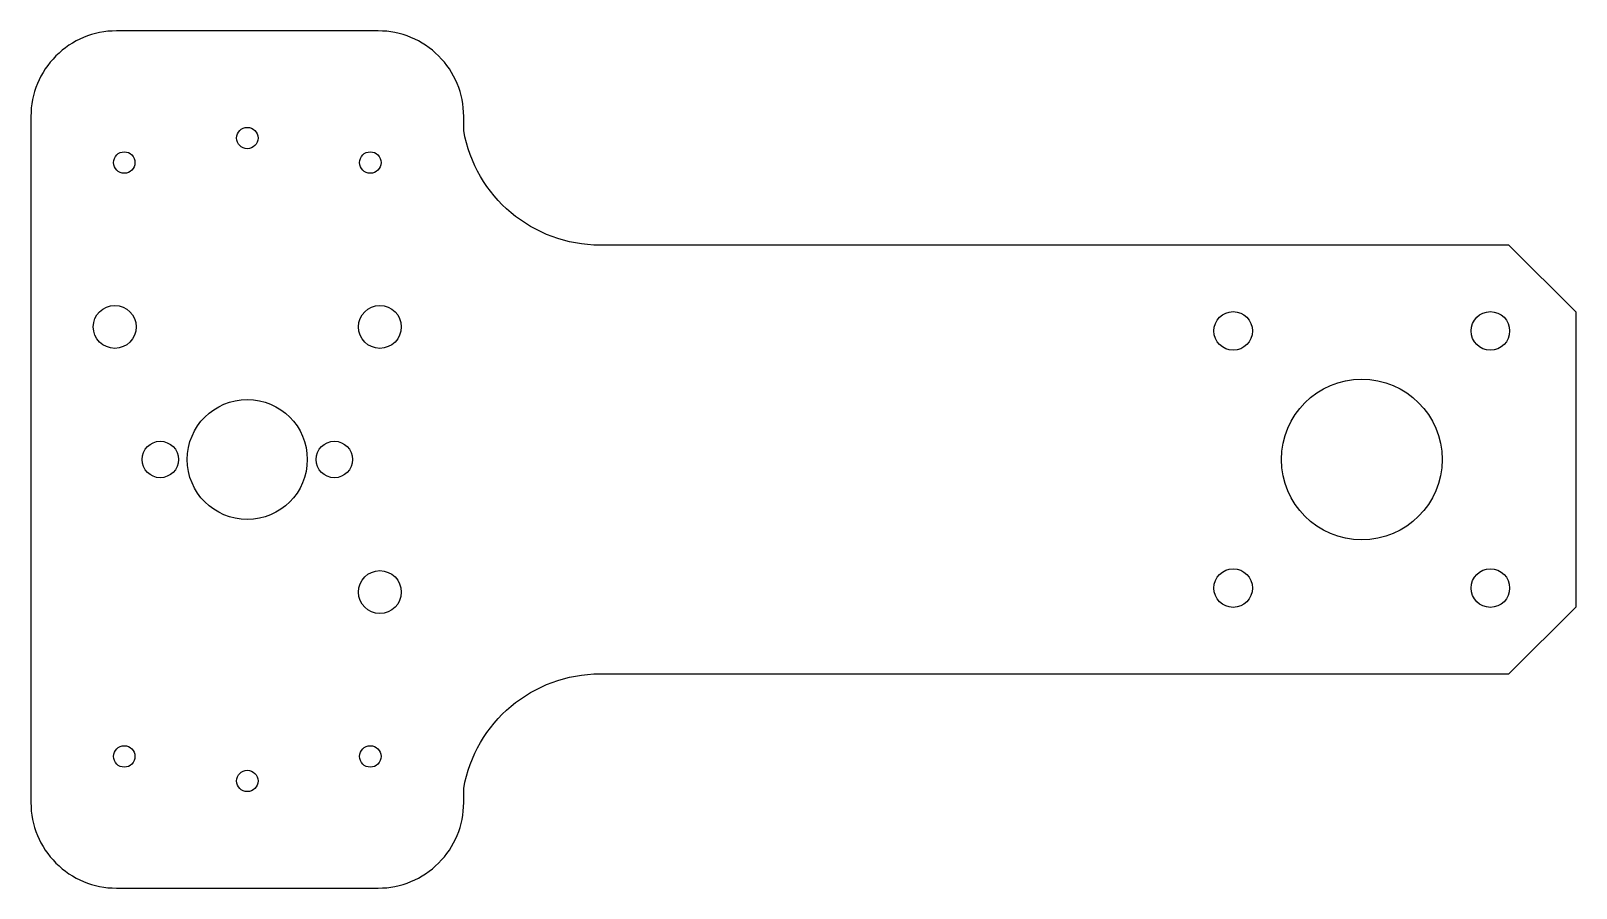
# Model space of a CAD drawing. Header units: inches. Extents: x -6.13 to 1.08, y -2 to 2.
import ezdxf

# ---------------------------------------------------------------- set-up
doc = ezdxf.new("R2010")
doc.units = ezdxf.units.IN
doc.layers.get('0').update_dxf_attribs({"linetype": 'CONTINUOUS'})

msp = doc.modelspace()

# ---------------------------------------------------------------- linework, layer by layer
msp.add_lwpolyline([(1.075, 0.6869), (0.7619, 1), (-3.4786, 1, -0.364378), (-4.1153, 1.5351), (-4.1153, 1.6012, 0.414214), (-4.5141, 2), (-5.7359, 2, 0.414214), (-6.1347, 1.6012), (-6.1347, -1.6012, 0.414214), (-5.7359, -2), (-4.5141, -2, 0.414214), (-4.1153, -1.6012), (-4.1153, -1.5351, -0.364378), (-3.4786, -1), (0.7619, -1), (1.075, -0.6869)], format="xyb", close=True)
for centre, radius in [((-5.125, 1.5), 0.05), ((-5.699, 1.3858), 0.05), ((-4.551, 1.3858), 0.05), ((-5.7437, 0.6187), 0.1), ((-4.5063, 0.6187), 0.1), ((-0.525, 0.6), 0.09), ((0.675, 0.6), 0.09), ((0.075, 0), 0.375), ((-5.125, 0), 0.28), ((-5.5312, 0), 0.085), ((-4.7187, 0), 0.085), ((-4.5063, -0.6187), 0.1), ((-0.525, -0.6), 0.09), ((0.675, -0.6), 0.09), ((-5.699, -1.3858), 0.05), ((-4.551, -1.3858), 0.05), ((-5.125, -1.5), 0.05)]:
    msp.add_circle(centre, radius)

doc.saveas('drawing.dxf')
